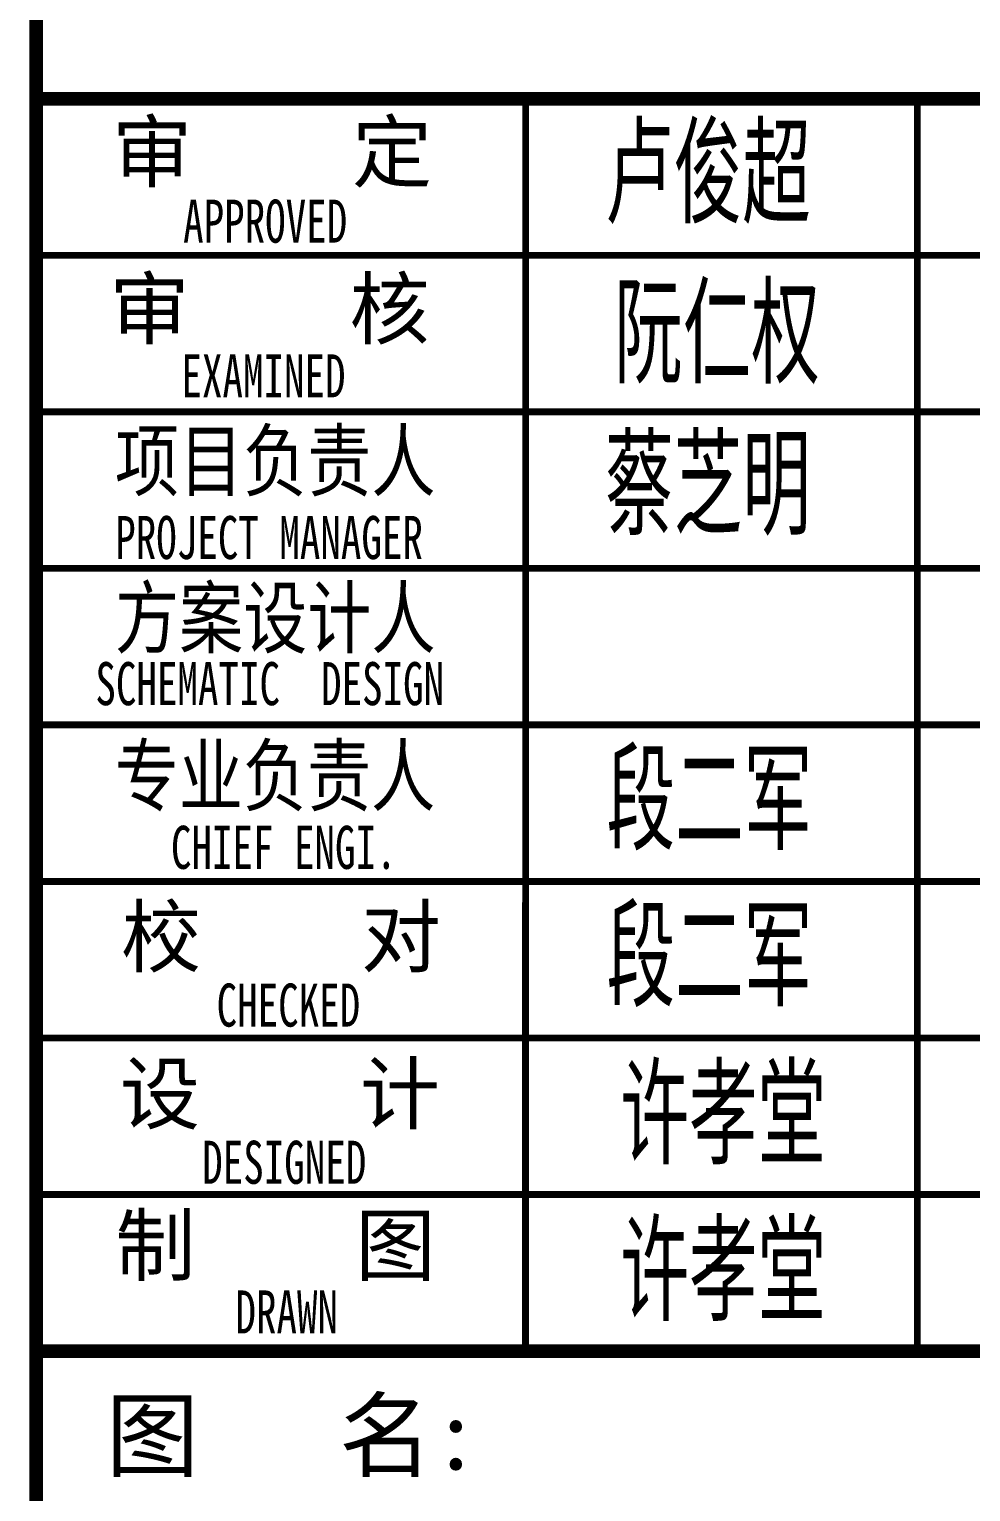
# Model space of a CAD drawing. Extents: x 3753737 to 4713801, y -857380 to 24339.
# Drawn here: x 4531011 to 4535819, y -800695 to -793222 of the extents above; entities that cross this region are included whole.
import ezdxf
from ezdxf.enums import TextEntityAlignment as Align

# ---------------------------------------------------------------- set-up
doc = ezdxf.new("R2010")
doc.units = 0
doc.header["$LTSCALE"] = 1000
doc.header["$MEASUREMENT"] = 0
doc.layers.add('!!电气', color=1, linetype='CONTINUOUS')
doc.layers.add('图签文字', color=4, linetype='CONTINUOUS')
doc.layers.add('图框', color=147, linetype='CONTINUOUS', lineweight=20)
doc.styles.add('建筑图签-1', font='simhei.ttf', dxfattribs={"width": 0.7})
doc.styles.add('建筑图签-2', font='TXT.shx', dxfattribs={"width": 0.5, "bigfont": 'HZTXT.shx'})

# ---------------------------------------------------------------- blocks, each defined once
blk = doc.blocks.new('A$C40947EF6')
at = {"layer": '图框'}
for points, const_width in [([(0, -700.3), (0, 56699.7)], 70), ([(7000, 12500), (0, 12500)], 70), ([(0, 12500), (7000, 12500)], 70), ([(2499.5, 6100), (2500, 12500)], 35), ([(4500, 6100), (4500, 12500)], 35), ([(0, 11700), (7000, 11700)], 35), ([(0, 10900), (7000, 10900)], 35), ([(0, 10100), (7000, 10100)], 35), ([(0, 9300), (7000, 9300)], 35), ([(0, 8500), (7000, 8500)], 35), ([(0, 7700), (7000, 7700)], 35), ([(0, 6900), (7000, 6900)], 35), ([(0, 6100), (7000, 6100)], 70)]:
    blk.add_lwpolyline(points, dxfattribs=dict(at, const_width=const_width))
at = {"layer": '图签文字', "color": 7, "style": '建筑图签-1'}
for s, height, p in [('审    定', 300, (387.7, 12078.9)), ('审    核', 300, (374.6, 11276.6)), ('校    对', 300, (433.3, 8067.8)), ('设    计', 300, (427.9, 7266.2)), ('制    图', 300, (404.9, 6491.4)), ('图   名:', 350, (355.3, 5494.8))]:
    blk.add_text(s, height=height, dxfattribs=at).set_placement(p)
at = {"layer": '图签文字', "color": 1, "style": '建筑图签-2', "width": 0.7}
for s, p in [('卢俊超', (2906.2, 11861.5)), ('阮仁权', (2952, 11044.1)), ('蔡芝明', (2906.2, 10270.6)), ('段二军', (2913.5, 8660.7)), ('段二军', (2913.5, 7860.7)), ('许孝堂', (2983.9, 7053.2)), ('许孝堂', (2983.9, 6253.2))]:
    blk.add_text(s, height=500, dxfattribs=at).set_placement(p)
at = {"layer": '图签文字', "style": '建筑图签-1', "width": 0.7}
for s, p in [('APPROVED ', (750.6, 11764.4)), ('EXAMINED  ', (742, 10973.8, -1799)), ('PROJECT MANAGER', (403.9, 10147.7, -1799)), ('SCHEMATIC  DESIGN', (302.6, 9401, -1799))]:
    blk.add_text(s, height=220, dxfattribs=at).set_placement(p)
at = {"layer": '图签文字', "color": 7, "style": '建筑图签-1', "width": 0.8}
for s, p in [('项目负责人', (402.5, 10500.3)), ('方案设计人', (402.5, 9697.8)), ('专业负责人', (401.2, 8891.3))]:
    blk.add_text(s, height=300, dxfattribs=at).set_placement(p)
at = {"layer": '图签文字', "style": '建筑图签-1', "width": 0.7}
for s, p in [('CHIEF ENGI.', (1264.5, 8674.5)), ('CHECKED  ', (1393, 7868.4)), ('DESIGNED ', (1319.6, 7065.1)), (' DRAWN   ', (1384.6, 6300.2))]:
    blk.add_text(s, height=220, dxfattribs=at).set_placement(p, align=Align.MIDDLE)

msp = doc.modelspace()

# ---------------------------------------------------------------- block references
at = {"layer": '!!电气'}
msp.add_blockref('A$C40947EF6', (4531046.2, -806076.8), dxfattribs=at)

doc.saveas('drawing.dxf')
